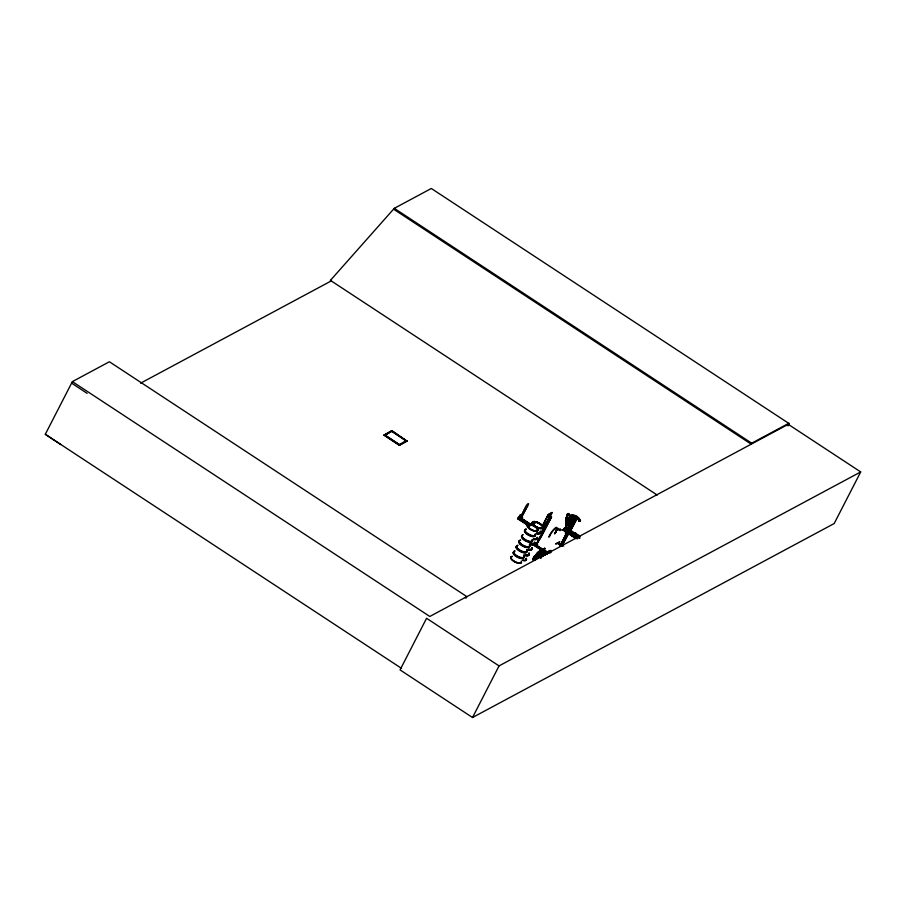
<?xml version="1.0" encoding="UTF-8"?>
<svg xmlns="http://www.w3.org/2000/svg" width="906" height="906" viewBox="0 0 906 906"><rect width="100%" height="100%" fill="white"/><g stroke="black" fill="none" stroke-linecap="round" stroke-linejoin="round"><path stroke-width="1.36" d="M541.097 555.537C539.002 558.153 545.514 545.661 544.291 549.33M541.392 555.469L540.678 555.446M534.563 559.342L540.769 555.888L544.178 548.538L544.936 548.583M566.307 517.609L565.695 526.998L565.854 518.912L567.099 517.167L566.227 517.688M568.3 515.593L568.288 513.453L567.099 514.223L566.51 518.583L566.963 526.273L568.107 525.627L568.764 522.887L568.877 517.258M569.342 524.948L569.534 516.873L568.945 528.141M535.684 543.702L536.737 543.86M564.313 528.221L564.778 528.096M564.574 528.504L565.208 528.866L564.857 528.221M576.386 519.319L568.934 532.173L570.067 532.196L565.786 534.03L572.535 521.256L573.147 521.244L566.261 534.178L565.491 533.985L565.854 518.912L566.499 518.764L567.247 521.505L566.42 525.537L567.484 522.003L568.481 524.336L567.756 521.199L568.56 517.643M565.876 534.008L566.193 518.73M565.978 533.917L566.295 531.652M566.93 532.071L565.786 533.804L566.533 518.47L567.53 520.656L568.198 517.654M568.968 530.803L569.602 516.93L569.274 531.981M569.274 532.207L569.602 516.93M569.387 532.116L569.24 530.044M520.112 515.344C520.135 516.092 519.829 515.593 519.829 515.344M534.438 545.389L535.05 544.347L548.47 553.113L535.559 544.857L536.193 543.17L535.152 544.959M563.079 530.123L563.691 528.991L563.317 529.704L577.258 538.923M563.373 529.953L575.672 538.549M518.232 518.266L529.036 525.378M567.224 530.791L560.055 529.704M567.496 530.735L566.918 531.346L569.648 531.131M576.329 519.365L576.375 518.572L569.727 532.377L576.556 519.444L571.176 528.878L568.288 530.474L569.217 528.141M530.293 525.072L531.777 524.993M560.916 546.261L559.863 545.956M560.916 546.159L567.122 533.487M567.802 532.479L568.662 532.977M567.892 532.468L560.486 546.386L567.552 533.351M568.855 532.785L561.879 545.865L568.855 532.751M535.956 543.872L536.182 543.736M579.681 538.073L564.868 528.549M529.432 525.48C530.667 527.111 526.76 525.446 528.617 525.118M528.889 525.661L517.824 518.515L518.572 516.896L531.301 525.004M529.172 525.469L528.413 525.174L528.945 525.899M528.764 525.91L529.614 526.182M534.585 523.396L533.022 522.694L534.631 523.124M533.951 522.83L533.328 522.649M534.665 523.442L534.155 522.796M536.001 530.554L536.771 530.361M536.295 530.418L536.862 530.486M541.222 528.119L541.482 528.051M543.419 550.452C545.321 549.693 541.052 549.568 543.804 550.395M572.49 535.174L571.98 534.449M575.525 533.77L574.529 533.441M540.95 537.145L536.001 545.299L539.172 538.402M541.584 535.605L541.516 536.329M542.241 533.17L541.697 535.673M570.225 520.237L569.398 522.32M570.282 520.599L571.244 517.994M569.659 524.336L570.995 521.007M574.019 516.329L569.444 525.922M545.639 554.393L546.601 553.34L544.834 554.914L546.386 553.204M519.67 515.944L519.704 515.491M520.225 515.548L519.738 515.718M520.316 515.537L519.987 516.046M521.041 516.533L520.18 515.763M534.155 558.062L533.928 559.104L537.949 556.024L538.81 552.932L534.11 556.375L532.898 558.9L534.155 558.221M540.701 555.876L543.996 549.229M540.757 555.842L534.834 559.523L541.471 555.333M544.234 549.002L544.585 548.356M558.221 542.728L562.603 545.627M535.956 543.441L535.027 544.88L548.051 553.351M539.274 538.47L540.486 536.318M541.539 535.888L541.312 536.76M564.936 528.447L564.404 528.391M570.78 521.879L571.256 520.542M574.166 516.567L572.162 521.007M568.209 530.418L569.149 528.039L567.394 529.625L567.858 528.73M547.19 553.826L534.28 545.559L535.944 543.815M570.055 520.893L569.591 521.788M571.256 518.277L571.312 517.575L570.667 518.277M518.674 517.609L519.908 515.65M520.033 518.391L524.891 508.594A3.16 0.725 -56.9 0 1 526.76 504.948A3.16 0.725 -56.9 0 1 528.538 503.94A3.16 0.725 -56.9 0 1 526.669 507.598L521.29 517.688L520.033 518.391L524.891 508.594M564.529 529.863C567.824 528.289 562.241 531.607 565.604 527.688M564.631 529.942L565.718 527.756M569.546 524.268L570.735 522.162M60.793 444.54L45.3 434.291L72.378 381.607L109.4 361.754L466.817 596.612L466.046 598.119L465.197 597.564M657.19 495.038L330.418 280.373L394.291 208.335L431.313 188.482L788.73 423.34L788.231 424.314L466.443 596.895M383.963 435.197L391.89 430.633L407.032 441.165L399.32 445.299L383.963 435.197L391.89 430.633M384.597 435.367L392.105 431.03L406.386 440.995L399.104 444.903L384.597 435.367L392.105 431.03M399.104 444.903L406.613 440.565M399.32 445.299L407.247 440.735M519.24 517.281L520.406 515.027M520.588 515.14L518.855 517.722M519.761 517.179L520.452 515.842L522.569 517.224L519.999 519.625L522.569 517.224M531.018 524.449A5.912 2.333 27.2 0 1 537.949 530.293A5.912 2.333 27.2 0 1 529.138 528.017A5.912 2.333 27.2 0 1 531.018 524.449L529.387 525.389M546.873 522.909L542.864 524.868L548.164 514.54L552.014 512.479L549.817 517.167M543.022 524.97L548.323 514.653L552.173 512.581M549.036 516.058L549.648 516.465M548.911 517.564L549.976 516.012L551.573 517.066L550.508 518.606L549.308 517.405M540.814 533.498L549.648 516.284M541.131 533.317L549.976 516.012M550.248 515.922L552.014 512.479M540.372 536.25L541.777 533.793M542.626 534.302L551.471 517.1L541.55 535.423M536.058 543.657L537.643 544.642L535.899 546.227L536.352 545.333M533.283 560.372C545.752 555.14 541.629 542.286 533.181 559.897M536.329 554.053L534.585 557.836L536.941 556.567L538.164 554.2L535.797 555.469M538.096 552.467C553.249 543.09 538.073 554.631 538.458 551.765L544.665 548.3M538.368 552.637L545.004 548.447M541.335 551.222C541.052 554.279 535.752 561.358 533.249 559.84L534.246 558.119L532.807 558.843M543.317 549.33L541.935 550.191L543.317 549.33L544.631 550.429M541.12 556.001L544.936 548.481M540.622 558.187C540.304 556.782 545.038 552.071 542.954 553.543C545.491 554.132 542.92 552.966 542.445 556.341M540.973 558.096L543.487 553.09M541.686 556.952L544.257 552.445L544.019 553.441M543.6 553.679L544.257 552.445M544.687 551.765L545.967 551.075L547.292 552.184M542.683 556.397L544.178 553.872L543.498 553.43M542.954 556.25L544.347 553.645M546.091 552.694L547.383 552.003M545.05 555.05L546.601 553.34M555.854 544.008L559.715 541.935M564.834 527.802L563.792 529.602L564.517 528.141M564.959 527.881L563.951 529.648L565.016 528.379M561.958 545.967C554.778 542.4 557.122 541.516 562.467 545.661L557.779 542.66M569.432 520.588L570.418 518.436M557.994 542.864L563.713 546.058M563.589 529.047L565.095 529.919L564.721 530.633L566.284 529.285L564.902 528.526M566.284 529.285L564.529 530.871L565.095 529.919M573.996 516.488L572.298 519.353L573.691 516.816M566.51 532.988L559.953 546.035L560.655 546.397M566.771 532.841L560.384 545.808M560.35 545.831L567.02 532.909M499.047 665.899L426.579 618.288L400.056 669.896L472.524 717.518L499.047 665.899L860.7 471.935L788.231 424.314M561.901 545.831L568.934 532.83M571.958 533.962L570.576 534.834L571.958 533.962L573.272 535.072M572.082 535.582L573.362 534.891M574.823 532.728L573.441 533.6L574.823 532.728C578.549 533.487 572.637 535.412 576.227 533.657M573.328 536.409L574.608 535.718L575.933 536.816M574.732 537.326L576.023 536.635M578.889 535.401L577.507 536.273L578.889 535.401L570.191 532.082M578.447 536.884L579.727 536.193M788.73 423.34L751.708 443.204L751.21 444.166L393.793 209.309M787.948 425.911L789.239 423.419M860.7 471.935L834.177 523.543L472.524 717.518M567.564 532.139L566.205 534.155L572.886 521.063M576.85 516.488L573.249 520.961L570.372 527.405L573.181 524.393L576.929 516.545L575.616 517.235M576.85 516.647L575.537 519.195L576.397 518.719L573.487 520.237M569.67 531.935L570.723 530.123M570.044 532.23L571.018 530.361L570.338 530.327M539.229 538.753L535.888 545.231L540.655 537.609M569.557 525.99L571.833 521.437M545.831 554.2L544.834 554.914M539.602 537.677L540.157 536.748M570.395 518.73L571.437 517.734M571.108 528.753L572.751 526.092M541.879 533.861L542.501 533.09M571.369 520.61L572.298 519.353M557.575 543.034L561.992 545.876M570.44 518.56L570.123 516.669L570.44 518.56L566.137 517.598L568.945 513.838L569.636 515.503L570.655 515.197A8.811 8.109 58.8 0 1 580.078 519.693L580.236 520.984L579.715 519.919A8.811 8.109 58.8 0 0 570.293 515.412L569.274 515.718L568.583 514.053M566.137 517.598L568.945 513.838M569.999 532.207L566.284 534.144M575.616 517.167L573.147 521.244M566.239 528.572L579.942 537.938M519.648 517.337L531.346 524.959M533.034 522.603L533.702 522.445M534.302 523.34L533.611 523.158M541.256 527.858L541.72 527.983M542.875 549.614L543.906 550.191M572.581 535.152L571.414 534.619L572.649 535.016M565.808 530.055L564.404 529.127L563.068 530.044L575.922 538.413M555.854 543.86L559.636 541.811M569.749 516.884A7.554 6.942 58.8 0 1 578.707 520.474L579.149 521.403L579.07 520.259A7.554 6.942 58.8 0 0 577.19 517.994M520.452 515.842L522.434 517.303M566.001 529.625L568.821 528.051M565.967 529.738L565.74 526.952L565.967 529.738L568.911 528.062M544.472 552.581L543.827 552.671M539.059 556.341L541.165 555.106M575.604 517.541L576.341 517.133M575.163 518.391L575.899 517.983M140.532 383.215L331.302 280.894L330.475 280.339M542.864 524.868L545.752 523.317M567.394 528.628L568.255 528.164M536.092 545.99L537.167 545.412L535.763 544.483M537.111 552.92L540.61 551.086M543.351 551.12L544.721 550.248M534.11 556.68L533.328 558.209M466.817 596.612L429.795 616.465L72.378 381.607M566.499 518.764L565.854 518.912M576.556 519.444L575.944 519.455M566.295 531.629L565.888 531.845M567.043 532.445L570.293 531.041L567.315 532.615M579.149 521.403L580.599 520.769M542.513 532.932L542.501 533.566M530.395 524.88L531.426 525.061M528.255 525.174L519.308 518.957M528.708 525.401L529.308 525.559M529.489 526.092L528.9 525.956M574.404 533.136L575.48 533.691M567.484 530.984L569.636 531.392M572.445 535.027L571.561 534.574M566.499 517.371L570.803 518.334M540.474 551.12L541.426 551.278M533.872 523.294L534.597 523.509L534.472 522.898M533.804 522.603L534.472 522.819M533.894 523.442L533.294 523.09M533.725 522.909L534.189 522.989M526.669 507.598L521.29 517.688M519.75 516.998L521.879 518.379M519.738 517.167L531.358 524.733M520.44 518.3L531.097 525.106M520.474 518.402L530.927 525.208M520.237 518.515L530.723 525.321M518.164 517.892L528.708 524.834M528.674 525.084L517.575 518.628L528.062 525.423M394.291 208.335L751.708 443.204M549.602 516.216L551.199 517.269M567.269 527.881L568.674 528.81M567.258 528.005L579.772 536.624M567.96 529.149L579.557 536.748M566.182 528.47L578.957 536.93M566.171 528.674L578.957 537.077M565.559 529.999L577.111 537.756M565.31 530.135L578.028 538.492M565.242 530.248L576.862 537.892M566.261 531.154L576.692 537.983M563.124 529.942L576.091 538.311M566.59 533.136L567.167 533.464M391.664 431.063L407.032 441.165M391.879 431.46L406.386 440.995M557.36 543.181L561.743 546.091M541.754 534.098L540.803 535.956M384.824 434.937L399.331 444.472M384.178 434.767L399.546 444.869M535.446 544.846L548.3 553.215M534.676 545.072L547.462 553.521M534.676 545.276L547.451 553.679M534.483 545.299L547.281 553.781M45.3 434.291L401.539 668.379M71.608 383.113L87.101 393.351M549.829 551.21A56.149 0.793 -29.8 0 1 550.474 551.244M529.614 544.766A5.878 2.322 27.2 0 1 523.475 545.503A5.878 2.322 27.2 0 1 520.554 540.089M535.605 534.427A5.912 2.333 27.2 0 1 528.504 534.03A5.912 2.333 27.2 0 1 526.25 528.968M532.32 539.704A5.991 2.356 27.2 0 1 526.771 540.803A5.991 2.356 27.2 0 1 522.298 535.174M532.411 539.353A5.9 2.322 27.2 0 1 526.25 540.101A5.9 2.322 27.2 0 1 523.328 534.676M535.106 535.378A5.9 2.322 27.2 0 1 528.017 534.982A5.9 2.322 27.2 0 1 525.774 529.931M535.095 534.302A5.991 2.356 27.2 0 1 528.844 535.061A5.991 2.356 27.2 0 1 525.876 529.546M535.242 534.008A5.991 2.356 27.2 0 1 528.991 534.767A5.991 2.356 27.2 0 1 526.024 529.251M532.196 541.075A5.912 2.333 27.2 0 1 525.752 541.052A5.912 2.333 27.2 0 1 522.049 535.842M532.173 539.999A5.991 2.356 27.2 0 1 526.613 541.097A5.991 2.356 27.2 0 1 522.15 535.469M529.444 545.14A5.912 2.333 27.2 0 1 523.974 546.216A5.912 2.333 27.2 0 1 519.568 540.678M529.58 544.891A5.923 2.333 27.2 0 1 523.396 545.639A5.923 2.333 27.2 0 1 520.474 540.202M523.577 556.544A5.912 2.333 27.2 0 1 517.417 557.292A5.912 2.333 27.2 0 1 514.483 551.856M521.278 560.984A5.878 2.322 27.2 0 1 515.14 561.72A5.878 2.322 27.2 0 1 512.218 556.307M526.998 549.897A5.912 2.333 27.2 0 1 520.825 550.644A5.912 2.333 27.2 0 1 517.904 545.208M524.246 556.714A5.991 2.356 27.2 0 1 517.032 556.318A5.991 2.356 27.2 0 1 514.755 551.188M524.064 555.593A5.9 2.322 27.2 0 1 517.904 556.329A5.9 2.322 27.2 0 1 514.982 550.905M526.907 550.248A5.991 2.356 27.2 0 1 520.644 550.995A5.991 2.356 27.2 0 1 517.677 545.491M526.76 551.618A5.9 2.322 27.2 0 1 520.338 551.595A5.9 2.322 27.2 0 1 516.635 546.397M524.087 557.009A5.991 2.356 27.2 0 1 517.564 556.986A5.991 2.356 27.2 0 1 513.804 551.709M521.403 562.071A5.912 2.333 27.2 0 1 514.291 561.675A5.912 2.333 27.2 0 1 512.049 556.612M526.748 550.542A5.991 2.356 27.2 0 1 521.199 551.629A5.991 2.356 27.2 0 1 516.737 546.012M529.353 546.975A5.878 2.322 27.2 0 1 522.377 545.967A5.878 2.322 27.2 0 1 519.353 541.142M529.636 546.069A5.923 2.333 27.2 0 1 523.192 546.046A5.923 2.333 27.2 0 1 519.478 540.837M521.505 561.901A5.923 2.333 27.2 0 1 514.381 561.505A5.923 2.333 27.2 0 1 512.128 556.431M537.564 537.813A5.991 2.356 27.2 0 1 533.849 538.877M537.654 537.451A5.9 2.322 27.2 0 1 533.996 538.504M539.817 531.935A5.9 2.322 27.2 0 1 536.431 533.759M540.338 532.411A5.991 2.356 27.2 0 1 536.624 533.475M537.145 537.326A5.991 2.356 27.2 0 1 533.702 539.172M540.497 532.116A5.991 2.356 27.2 0 1 536.782 533.181M536.907 537.643A5.912 2.333 27.2 0 1 533.509 539.466M531.21 543.906A5.878 2.322 27.2 0 0 534.597 542.094A5.878 2.322 27.2 0 1 531.222 543.883M540.327 530.984A5.912 2.333 27.2 0 1 536.93 532.807M534.461 542.4A5.912 2.333 27.2 0 1 531.063 544.223M528.957 553.272A5.991 2.356 27.2 0 1 525.503 555.118M529.036 552.92A5.9 2.322 27.2 0 1 525.65 554.744M531.482 548.175A5.9 2.322 27.2 0 1 526.714 549.546M531.731 547.87A5.991 2.356 27.2 0 1 528.277 549.716M528.798 553.566A5.991 2.356 27.2 0 1 523.962 554.959M531.879 547.575A5.991 2.356 27.2 0 1 528.436 549.421M528.56 553.872A5.912 2.333 27.2 0 1 523.781 555.253M534.166 542.92A5.878 2.322 27.2 0 1 529.41 544.291M534.347 542.637A5.923 2.333 27.2 0 1 529.568 544.008M526.261 558.311A5.878 2.322 27.2 0 1 522.875 560.123M532.241 547.994A5.912 2.333 27.2 0 1 528.583 549.047M526.114 558.628A5.912 2.333 27.2 0 1 522.717 560.452M526.216 558.458A5.923 2.333 27.2 0 1 522.807 560.293M549.127 551.278A1.189 1.053 60.9 0 1 550.554 550.599A1.189 1.053 60.9 0 1 551.142 552.264M548.843 553.079A1.189 1.053 60.9 0 1 548.481 551.324A1.189 1.053 60.9 0 1 550.135 551.414A1.189 1.053 60.9 0 1 549.931 553.136M570.123 516.669A7.554 6.942 58.8 0 1 574.664 516.601M575.559 516.952A7.554 6.942 58.8 0 1 576.397 517.428M554.642 532.875L554.642 533.951L556.171 532.015L555.65 532.309A7.961 1.857 -56.9 0 0 555.808 527.575A7.961 1.857 -56.9 0 0 549.285 535.854L548.798 537.201L550.384 535.242L549.863 535.537A6.648 1.552 -56.9 0 1 555.31 528.628A6.648 1.552 -56.9 0 1 555.174 532.581L554.642 532.875M557.564 529.636C558.504 532.411 558.617 525.491 557.564 529.636M559.5 529.999C560.44 532.773 560.542 525.854 559.5 529.999M567.122 518.243L567.009 523.861L568.153 523.226L568.266 517.609L567.122 518.243M567.394 514.619L567.371 515.627L568.13 514.212L567.394 514.619M536.001 555.355L536.443 556.137L534.212 558.843L536.477 556.488L537.122 557.337L537.032 555.797L539.387 552.943L537.02 555.435L536.454 554.551L536.001 555.355M547.031 553.306L548.323 552.615L547.031 553.306M576.193 535.163L577.473 534.472L576.193 535.163M575.672 537.949L576.963 537.258L575.672 537.949M573.872 520.622L571.414 525.378L572.569 524.733L575.016 519.987L573.872 520.622M568.923 530.633L565.944 532.207L568.923 530.633M528.923 528.47A5.878 2.322 27.2 0 0 537.7 530.735A5.878 2.322 27.2 0 0 530.791 524.914A5.878 2.322 27.2 0 0 528.923 528.47M529.036 528.198A5.923 2.333 27.2 0 0 537.87 530.486A5.923 2.333 27.2 0 0 530.927 524.608A5.923 2.333 27.2 0 0 529.047 528.175A5.923 2.333 27.2 0 0 537.881 530.463A5.923 2.333 27.2 0 0 530.916 524.631A5.923 2.333 27.2 0 0 529.036 528.198M534.132 525.321A5.912 2.333 27.2 0 0 542.943 527.598A5.912 2.333 27.2 0 0 536.001 521.754A5.912 2.333 27.2 0 0 534.132 525.321A5.912 2.333 27.2 0 0 542.932 527.62A5.912 2.333 27.2 0 0 535.99 521.777A5.912 2.333 27.2 0 0 534.121 525.344M533.894 525.797A5.878 2.322 27.2 0 0 542.671 528.073A5.878 2.322 27.2 0 0 535.763 522.252A5.878 2.322 27.2 0 0 533.894 525.797M534.019 525.537A5.923 2.333 27.2 0 0 542.841 527.813A5.923 2.333 27.2 0 0 535.899 521.958A5.923 2.333 27.2 0 0 534.019 525.537"/></g></svg>
